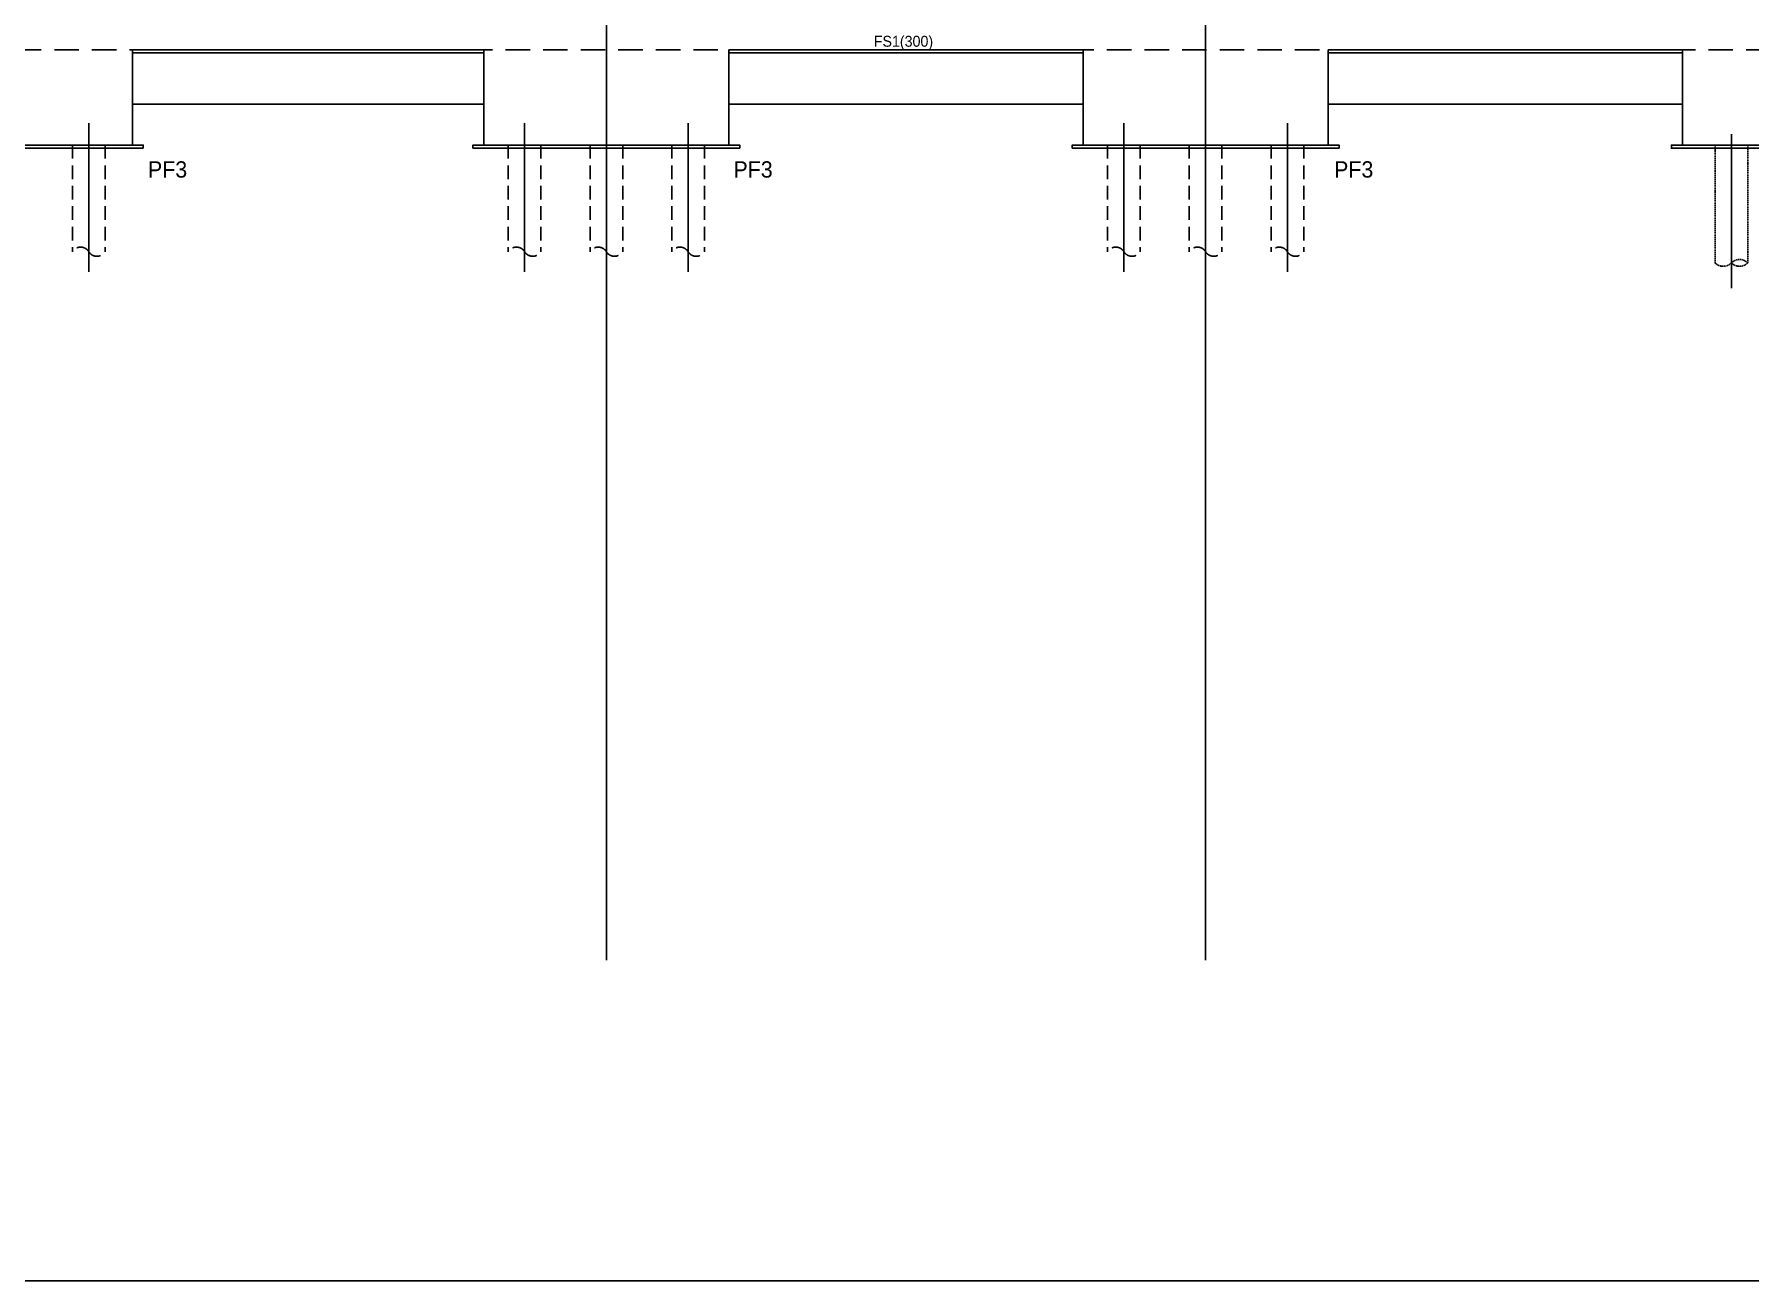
# Model space of a CAD drawing. Header units: millimetres. Extents: x 4754612 to 5801174, y 2368242 to 2777223.
# Drawn here: x 5029163 to 5060649, y 2554610 to 2577492 of the extents above; entities that cross this region are included whole.
import ezdxf
from ezdxf.enums import TextEntityAlignment as Align

# ---------------------------------------------------------------- set-up
doc = ezdxf.new("R2010")
doc.units = ezdxf.units.MM
doc.header["$LTSCALE"] = 1000
for name, pattern in [('03 단지-0902$0$HIDDEN', [0.375, 0.25, -0.125]), ('ACAD_ISO12W100', [21, 12, -3, 0, -3, 0, -3]), ('CEN', [6.2, 6, -0.1, 0, -0.1]), ('HID', [0.345, 0.225, -0.12])]:
    doc.linetypes.add(name, pattern=pattern)
doc.layers.get('DEFPOINTS').update_dxf_attribs({"color": 151})
for name, color, linetype in [('A-ETC-3', 8, 'Continuous'), ('A-중심선', 10, 'CEN'), ('CON', 2, 'Continuous'), ('ELE-06', 6, 'Continuous'), ('ELE-4', 8, 'Continuous'), ('KZ_횡단_암선2', 8, 'ACAD_ISO12W100'), ('PILE', 1, 'Continuous')]:
    doc.layers.add(name, color=color, linetype=linetype)
doc.layers.add('Guide-line', color=151, linetype='Continuous', plot=False)
doc.styles.add('돋움', font='')
doc.styles.get('돋움').set_extended_font_data('Dotum')

# ---------------------------------------------------------------- blocks, each defined once
blk = doc.blocks.new('A$C2FA30BED')
at = {"layer": 'A-ETC-3', "linetype": 'HID', "ltscale": 0.1}
blk.add_lwpolyline([(0, 0), (0, -2165, 0.415484), (300, -2165, -0.414601), (600, -2165, -0.415899), (300, -2165)], format="xyb", dxfattribs=at)
blk.add_lwpolyline([(600, -2165), (600, 0)], dxfattribs=at)
at = {"layer": 'A-중심선', "ltscale": 5}
blk.add_line((300, -2626), (300, 200), dxfattribs=at)
blk = doc.blocks.new('dbcbccbc')
at = {"layer": 'ELE-4', "linetype": '03 단지-0902$0$HIDDEN'}
for p, q in [((-300, 964), (-300, -995)), ((-300, 964), (300, 964)), ((300, 964), (300, -995))]:
    blk.add_line(p, q, dxfattribs=at)
for centre, start, end in [((-150, -1086), 31.406, 148.594), ((150, -903), 211.406, 328.594)]:
    blk.add_arc(centre, 176, start, end, dxfattribs=at)
at = {"layer": 'PILE'}
for p, q in [((0, -1364), (0, 1364)), ((400, 964), (-400, 964))]:
    blk.add_line(p, q, dxfattribs=at)

msp = doc.modelspace()

# ---------------------------------------------------------------- linework, layer by layer
at = {"layer": 'A-중심선', "ltscale": 5}
for p, q in [((5039663.3, 2560495.412), (5039663.3, 2645427.791)), ((5050663.3, 2560495.412), (5050663.3, 2645427.791))]:
    msp.add_line(p, q, dxfattribs=at)
at = {"layer": 'CON'}
for p, q in [((5037413.402, 2577209.621), (5030962.908, 2577209.621)), ((5030962.908, 2577209.621), (5030962.908, 2575459.621)), ((5037413.402, 2577209.621), (5037413.402, 2575459.621)), ((5048413.402, 2577209.621), (5041912.867, 2577209.621)), ((5041912.867, 2577209.621), (5041912.867, 2575459.621)), ((5048413.402, 2577209.621), (5048413.402, 2575459.621)), ((5059413.498, 2577209.621), (5052912.867, 2577209.621)), ((5052912.867, 2577209.621), (5052912.867, 2575459.621)), ((5059413.498, 2577209.621), (5059413.498, 2575459.621)), ((5026463.444, 2575459.621), (5030962.908, 2575459.621)), ((5037413.402, 2575459.621), (5041912.867, 2575459.621)), ((5048413.402, 2575459.621), (5052912.867, 2575459.621)), ((5059413.498, 2575459.621), (5063913.498, 2575459.621))]:
    msp.add_line(p, q, dxfattribs=at)
at = {"layer": 'CON', "color": 5}
for p, q in [((5030962.908, 2576209.621), (5037413.402, 2576209.621)), ((5041912.867, 2576209.621), (5048413.402, 2576209.621)), ((5052912.867, 2576209.621), (5059413.498, 2576209.621))]:
    msp.add_line(p, q, dxfattribs=at)
at = {"layer": 'ELE-06'}
for p, q in [((5030962.908, 2577149.621), (5037413.402, 2577149.621)), ((5041912.867, 2577149.621), (5048413.402, 2577149.621)), ((5052912.867, 2577149.621), (5059413.498, 2577149.621)), ((5026263.444, 2575399.621), (5031162.908, 2575399.621)), ((5037213.402, 2575399.621), (5042112.867, 2575399.621)), ((5048213.402, 2575399.621), (5053112.867, 2575399.621))]:
    msp.add_line(p, q, dxfattribs=at)
for points in [[(5031162.908, 2575399.621), (5031162.908, 2575459.621), (5030962.908, 2575459.621)], [(5037413.402, 2575459.621), (5037213.402, 2575459.621), (5037213.402, 2575399.621)], [(5042112.867, 2575399.621), (5042112.867, 2575459.621), (5041912.867, 2575459.621)], [(5048413.402, 2575459.621), (5048213.402, 2575459.621), (5048213.402, 2575399.621)], [(5053112.867, 2575399.621), (5053112.867, 2575459.621), (5052912.867, 2575459.621)], [(5059413.498, 2575459.621), (5059213.498, 2575459.621), (5059213.498, 2575399.621), (5064113.498, 2575399.621), (5064113.498, 2575459.621), (5063913.498, 2575459.621)]]:
    msp.add_lwpolyline(points, dxfattribs=at)
at = {"layer": 'Guide-line'}
msp.add_line((4884726.578, 2554609.603), (5174610.081, 2554609.603), dxfattribs=at)
at = {"layer": 'KZ_횡단_암선2', "linetype": 'HID', "ltscale": 2}
msp.add_line((5096912.056, 2577209.621), (4921913.3, 2577209.621), dxfattribs=at)

# ---------------------------------------------------------------- block references
at = {"layer": 'ELE-4'}
for name, p in [('dbcbccbc', (5030163.135, 2574495.454)), ('dbcbccbc', (5038163.135, 2574495.454)), ('dbcbccbc', (5039663.135, 2574495.454)), ('dbcbccbc', (5041163.135, 2574495.454)), ('dbcbccbc', (5049163.135, 2574495.454)), ('dbcbccbc', (5050663.135, 2574495.454)), ('dbcbccbc', (5052163.135, 2574495.454)), ('A$C2FA30BED', (5060013.3, 2575459.621))]:
    msp.add_blockref(name, p, dxfattribs=at)

# ---------------------------------------------------------------- texts
at = {"layer": 'DEFPOINTS', "style": '돋움'}
for p in [(5031609.333, 2575011.194), (5042356.378, 2575011.194), (5053381.139, 2575011.194)]:
    msp.add_text('PF3', height=300, dxfattribs=at).set_placement(p, align=Align.MIDDLE_CENTER)
at = {"layer": 'Guide-line', "style": '돋움'}
msp.add_text('FS1(300)', height=200, dxfattribs=at).set_placement((5045116.339, 2577364.268), align=Align.MIDDLE_CENTER)

doc.saveas('drawing.dxf')
